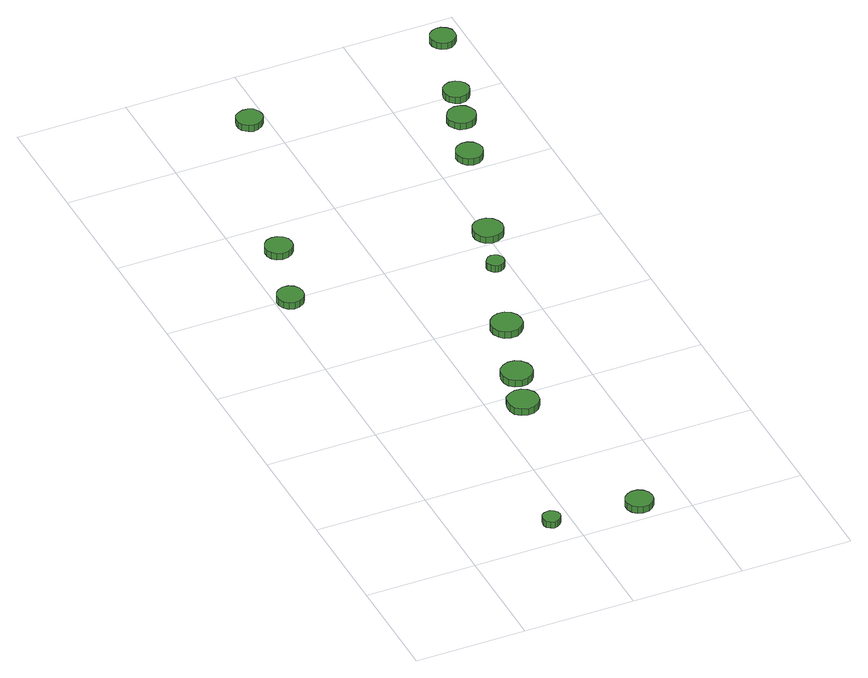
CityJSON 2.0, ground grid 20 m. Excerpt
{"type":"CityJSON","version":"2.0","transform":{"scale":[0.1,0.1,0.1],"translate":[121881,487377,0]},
"CityObjects":{
"tree1":{"type":"SolitaryVegetationObject","attributes":{"function":"something"},"geometry":[{"type":"MultiSurface","lod":"1","boundaries":[[[0,1,2,3,4,5,6,7,8,9,10,11,12,13,14]],[[15,16,17,18,19,20,21,22,23,24,25,26,27,28,29]],[[0,29,28,1]],[[1,28,27,2]],[[2,27,26,3]],[[3,26,25,4]],[[4,25,24,5]],[[5,24,23,6]],[[6,23,22,7]],[[7,22,21,8]],[[8,21,20,9]],[[9,20,19,10]],[[10,19,18,11]],[[11,18,17,12]],[[12,17,16,13]],[[13,16,15,14]],[[14,15,29,0]]]}]},
"tree2":{"type":"SolitaryVegetationObject","attributes":{"function":"something"},"geometry":[{"type":"MultiSurface","lod":"1","boundaries":[[[30,31,32,33,34,35,36,37,38,39,40,41,42,43,44]],[[45,46,47,48,49,50,51,52,53,54,55,56,57,58,59]],[[30,59,58,31]],[[31,58,57,32]],[[32,57,56,33]],[[33,56,55,34]],[[34,55,54,35]],[[35,54,53,36]],[[36,53,52,37]],[[37,52,51,38]],[[38,51,50,39]],[[39,50,49,40]],[[40,49,48,41]],[[41,48,47,42]],[[42,47,46,43]],[[43,46,45,44]],[[44,45,59,30]]]}]},
"tree3":{"type":"SolitaryVegetationObject","attributes":{"function":"something"},"geometry":[{"type":"MultiSurface","lod":"1","boundaries":[[[60,61,62,63,64,65,66,67,68,69,70,71,72,73,74]],[[75,76,77,78,79,80,81,82,83,84,85,86,87,88,89]],[[60,89,88,61]],[[61,88,87,62]],[[62,87,86,63]],[[63,86,85,64]],[[64,85,84,65]],[[65,84,83,66]],[[66,83,82,67]],[[67,82,81,68]],[[68,81,80,69]],[[69,80,79,70]],[[70,79,78,71]],[[71,78,77,72]],[[72,77,76,73]],[[73,76,75,74]],[[74,75,89,60]]]}]},
"tree4":{"type":"SolitaryVegetationObject","attributes":{"function":"something"},"geometry":[{"type":"MultiSurface","lod":"1","boundaries":[[[90,91,92,93,94,95,96,97,98,99,100,101,102,103,104]],[[105,106,107,108,109,110,111,112,113,114,115,116,117,118,119]],[[90,119,118,91]],[[91,118,117,92]],[[92,117,116,93]],[[93,116,115,94]],[[94,115,114,95]],[[95,114,113,96]],[[96,113,112,97]],[[97,112,111,98]],[[98,111,110,99]],[[99,110,109,100]],[[100,109,108,101]],[[101,108,107,102]],[[102,107,106,103]],[[103,106,105,104]],[[104,105,119,90]]]}]},
"tree5":{"type":"SolitaryVegetationObject","attributes":{"function":"something"},"geometry":[{"type":"MultiSurface","lod":"1","boundaries":[[[120,121,122,123,124,125,126,127,128,129,130,131,132,133,134]],[[135,136,137,138,139,140,141,142,143,144,145,146,147,148,149]],[[120,149,148,121]],[[121,148,147,122]],[[122,147,146,123]],[[123,146,145,124]],[[124,145,144,125]],[[125,144,143,126]],[[126,143,142,127]],[[127,142,141,128]],[[128,141,140,129]],[[129,140,139,130]],[[130,139,138,131]],[[131,138,137,132]],[[132,137,136,133]],[[133,136,135,134]],[[134,135,149,120]]]}]},
"tree6":{"type":"SolitaryVegetationObject","attributes":{"function":"something"},"geometry":[{"type":"MultiSurface","lod":"1","boundaries":[[[150,151,152,153,154,155,156,157,158,159,160,161,162,163,164]],[[165,166,167,168,169,170,171,172,173,174,175,176,177,178,179]],[[150,179,178,151]],[[151,178,177,152]],[[152,177,176,153]],[[153,176,175,154]],[[154,175,174,155]],[[155,174,173,156]],[[156,173,172,157]],[[157,172,171,158]],[[158,171,170,159]],[[159,170,169,160]],[[160,169,168,161]],[[161,168,167,162]],[[162,167,166,163]],[[163,166,165,164]],[[164,165,179,150]]]}]},
"tree7":{"type":"SolitaryVegetationObject","attributes":{"function":"something"},"geometry":[{"type":"MultiSurface","lod":"1","boundaries":[[[180,181,182,183,184,185,186,187,188,189,190,191,192,193,194]],[[195,196,197,198,199,200,201,202,203,204,205,206,207,208,209]],[[180,209,208,181]],[[181,208,207,182]],[[182,207,206,183]],[[183,206,205,184]],[[184,205,204,185]],[[185,204,203,186]],[[186,203,202,187]],[[187,202,201,188]],[[188,201,200,189]],[[189,200,199,190]],[[190,199,198,191]],[[191,198,197,192]],[[192,197,196,193]],[[193,196,195,194]],[[194,195,209,180]]]}]},
"tree8":{"type":"SolitaryVegetationObject","attributes":{"function":"something"},"geometry":[{"type":"MultiSurface","lod":"1","boundaries":[[[210,211,212,213,214,215,216,217,218,219,220,221,222,223,224]],[[225,226,227,228,229,230,231,232,233,234,235,236,237,238,239]],[[210,239,238,211]],[[211,238,237,212]],[[212,237,236,213]],[[213,236,235,214]],[[214,235,234,215]],[[215,234,233,216]],[[216,233,232,217]],[[217,232,231,218]],[[218,231,230,219]],[[219,230,229,220]],[[220,229,228,221]],[[221,228,227,222]],[[222,227,226,223]],[[223,226,225,224]],[[224,225,239,210]]]}]},
"tree9":{"type":"SolitaryVegetationObject","attributes":{"function":"something"},"geometry":[{"type":"MultiSurface","lod":"1","boundaries":[[[240,241,242,243,244,245,246,247,248,249,250,251,252,253,254]],[[255,256,257,258,259,260,261,262,263,264,265,266,267,268,269]],[[240,269,268,241]],[[241,268,267,242]],[[242,267,266,243]],[[243,266,265,244]],[[244,265,264,245]],[[245,264,263,246]],[[246,263,262,247]],[[247,262,261,248]],[[248,261,260,249]],[[249,260,259,250]],[[250,259,258,251]],[[251,258,257,252]],[[252,257,256,253]],[[253,256,255,254]],[[254,255,269,240]]]}]},
"tree10":{"type":"SolitaryVegetationObject","attributes":{"function":"something"},"geometry":[{"type":"MultiSurface","lod":"1","boundaries":[[[270,271,272,273,274,275,276,277,278,279,280,281,282,283,284]],[[285,286,287,288,289,290,291,292,293,294,295,296,297,298,299]],[[270,299,298,271]],[[271,298,297,272]],[[272,297,296,273]],[[273,296,295,274]],[[274,295,294,275]],[[275,294,293,276]],[[276,293,292,277]],[[277,292,291,278]],[[278,291,290,279]],[[279,290,289,280]],[[280,289,288,281]],[[281,288,287,282]],[[282,287,286,283]],[[283,286,285,284]],[[284,285,299,270]]]}]},
"tree11":{"type":"SolitaryVegetationObject","attributes":{"function":"something"},"geometry":[{"type":"MultiSurface","lod":"1","boundaries":[[[300,301,302,303,304,305,306,307,308,309,310,311,312,313,314]],[[315,316,317,318,319,320,321,322,323,324,325,326,327,328,329]],[[300,329,328,301]],[[301,328,327,302]],[[302,327,326,303]],[[303,326,325,304]],[[304,325,324,305]],[[305,324,323,306]],[[306,323,322,307]],[[307,322,321,308]],[[308,321,320,309]],[[309,320,319,310]],[[310,319,318,311]],[[311,318,317,312]],[[312,317,316,313]],[[313,316,315,314]],[[314,315,329,300]]]}]},
"tree12":{"type":"SolitaryVegetationObject","attributes":{"function":"something"},"geometry":[{"type":"MultiSurface","lod":"1","boundaries":[[[330,331,332,333,334,335,336,337,338,339,340,341,342,343,344]],[[345,346,347,348,349,350,351,352,353,354,355,356,357,358,359]],[[330,359,358,331]],[[331,358,357,332]],[[332,357,356,333]],[[333,356,355,334]],[[334,355,354,335]],[[335,354,353,336]],[[336,353,352,337]],[[337,352,351,338]],[[338,351,350,339]],[[339,350,349,340]],[[340,349,348,341]],[[341,348,347,342]],[[342,347,346,343]],[[343,346,345,344]],[[344,345,359,330]]]}]},
"tree13":{"type":"SolitaryVegetationObject","attributes":{"function":"something"},"geometry":[{"type":"MultiSurface","lod":"1","boundaries":[[[360,361,362,363,364,365,366,367,368,369,370,371,372,373,374]],[[375,376,377,378,379,380,381,382,383,384,385,386,387,388,389]],[[360,389,388,361]],[[361,388,387,362]],[[362,387,386,363]],[[363,386,385,364]],[[364,385,384,365]],[[365,384,383,366]],[[366,383,382,367]],[[367,382,381,368]],[[368,381,380,369]],[[369,380,379,370]],[[370,379,378,371]],[[371,378,377,372]],[[372,377,376,373]],[[373,376,375,374]],[[374,375,389,360]]]}]},
"tree14":{"type":"SolitaryVegetationObject","attributes":{"function":"something"},"geometry":[{"type":"MultiSurface","lod":"1","boundaries":[[[390,391,392,393,394,395,396,397,398,399,400,401,402,403,404]],[[405,406,407,408,409,410,411,412,413,414,415,416,417,418,419]],[[390,419,418,391]],[[391,418,417,392]],[[392,417,416,393]],[[393,416,415,394]],[[394,415,414,395]],[[395,414,413,396]],[[396,413,412,397]],[[397,412,411,398]],[[398,411,410,399]],[[399,410,409,400]],[[400,409,408,401]],[[401,408,407,402]],[[402,407,406,403]],[[403,406,405,404]],[[404,405,419,390]]]}]}
},
"vertices":[
[179,47,22],[177,54,22],[173,59,22],[167,63,22],[161,63,22],[154,61,22],[149,57,22],[147,51,22],[147,44,22],[149,38,22],[154,34,22],[161,31,22],[167,32,22],[173,36,22],[177,41,22],[177,41,9],[173,36,9],[167,32,9],[161,31,9],[154,34,9],[149,38,9],[147,44,9],[147,51,9],[149,57,9],[154,61,9],[161,63,9],[167,63,9],[173,59,9],[177,54,9],[179,47,9],
[49,797,16],[47,807,16],[41,815,16],[33,820,16],[23,821,16],[13,818,16],[6,811,16],[2,802,16],[2,792,16],[6,783,16],[13,776,16],[23,773,16],[33,774,16],[41,779,16],[47,787,16],[47,787,3],[41,779,3],[33,774,3],[23,773,3],[13,776,3],[6,783,3],[2,792,3],[2,802,3],[6,811,3],[13,818,3],[23,821,3],[33,820,3],[41,815,3],[47,807,3],[49,797,3],
[341,32,21],[339,42,21],[333,50,21],[325,55,21],[314,56,21],[305,53,21],[297,46,21],[293,37,21],[293,27,21],[297,18,21],[305,11,21],[314,8,21],[325,9,21],[333,14,21],[339,22,21],[339,22,8],[333,14,8],[325,9,8],[314,8,8],[305,11,8],[297,18,8],[293,27,8],[293,37,8],[297,46,8],[305,53,8],[314,56,8],[325,55,8],[333,50,8],[339,42,8],[341,32,8],
[88,927,18],[86,937,18],[80,945,18],[71,950,18],[61,951,18],[51,948,18],[44,941,18],[40,932,18],[40,922,18],[44,913,18],[51,906,18],[61,903,18],[71,904,18],[80,909,18],[86,917,18],[86,917,5],[80,909,5],[71,904,5],[61,903,5],[51,906,5],[44,913,5],[40,922,5],[40,932,5],[44,941,5],[51,948,5],[61,951,5],[71,950,5],[80,945,5],[86,937,5],[88,927,5],
[283,364,21],[281,375,21],[274,385,21],[264,391,21],[252,392,21],[241,388,21],[232,381,21],[228,370,21],[228,358,21],[232,347,21],[241,340,21],[252,336,21],[264,337,21],[274,343,21],[281,353,21],[281,353,8],[274,343,8],[264,337,8],[252,336,8],[241,340,8],[232,347,8],[228,358,8],[228,370,8],[232,381,8],[241,388,8],[252,392,8],[264,391,8],[274,385,8],[281,375,8],[283,364,8],
[308,444,18],[306,455,18],[299,465,18],[289,471,18],[277,472,18],[266,468,18],[257,460,18],[253,450,18],[253,438,18],[257,427,18],[266,420,18],[277,416,18],[289,417,18],[299,423,18],[306,432,18],[306,432,5],[299,423,5],[289,417,5],[277,416,5],[266,420,5],[257,427,5],[253,438,5],[253,450,5],[257,460,5],[266,468,5],[277,472,5],[289,471,5],[299,465,5],[306,455,5],[308,444,5],
[349,575,17],[347,586,17],[340,596,17],[330,602,17],[318,603,17],[307,599,17],[299,591,17],[294,581,17],[294,569,17],[299,558,17],[307,551,17],[318,547,17],[330,548,17],[340,554,17],[347,563,17],[347,563,4],[340,554,4],[330,548,4],[318,547,4],[307,551,4],[299,558,4],[294,569,4],[294,581,4],[299,591,4],[307,599,4],[318,603,4],[330,602,4],[340,596,4],[347,586,4],[349,575,4],
[191,1270,18],[189,1280,18],[183,1288,18],[174,1292,18],[165,1293,18],[156,1290,18],[148,1284,18],[145,1275,18],[145,1265,18],[148,1257,18],[156,1250,18],[165,1247,18],[174,1248,18],[183,1253,18],[189,1261,18],[189,1261,5],[183,1253,5],[174,1248,5],[165,1247,5],[156,1250,5],[148,1257,5],[145,1265,5],[145,1275,5],[148,1284,5],[156,1290,5],[165,1293,5],[174,1292,5],[183,1288,5],[189,1280,5],[191,1270,5],
[391,737,18],[390,743,18],[386,749,18],[380,752,18],[374,753,18],[368,751,18],[363,746,18],[360,740,18],[360,734,18],[363,728,18],[368,723,18],[374,721,18],[380,722,18],[386,725,18],[390,731,18],[390,731,5],[386,725,5],[380,722,5],[374,721,5],[368,723,5],[363,728,5],[360,734,5],[360,740,5],[363,746,5],[368,751,5],[374,753,5],[380,752,5],[386,749,5],[390,743,5],[391,737,5],
[427,820,22],[424,831,22],[418,840,22],[408,846,22],[397,847,22],[386,844,22],[378,836,22],[374,826,22],[374,815,22],[378,805,22],[386,797,22],[397,794,22],[408,795,22],[418,800,22],[424,809,22],[424,809,9],[418,800,9],[408,795,9],[397,794,9],[386,797,9],[378,805,9],[374,815,9],[374,826,9],[378,836,9],[386,844,9],[397,847,9],[408,846,9],[418,840,9],[424,831,9],[427,820,9],
[485,1028,22],[483,1038,22],[477,1046,22],[469,1051,22],[459,1052,22],[449,1049,22],[442,1042,22],[438,1033,22],[438,1023,22],[442,1014,22],[449,1007,22],[459,1004,22],[469,1005,22],[477,1010,22],[483,1018,22],[483,1018,9],[477,1010,9],[469,1005,9],[459,1004,9],[449,1007,9],[442,1014,9],[438,1023,9],[438,1033,9],[442,1042,9],[449,1049,9],[459,1052,9],[469,1051,9],[477,1046,9],[483,1038,9],[485,1028,9],
[519,1129,18],[516,1139,18],[510,1148,18],[501,1153,18],[491,1154,18],[480,1151,18],[473,1144,18],[468,1134,18],[468,1124,18],[473,1114,18],[480,1107,18],[491,1104,18],[501,1105,18],[510,1110,18],[516,1119,18],[516,1119,5],[510,1110,5],[501,1105,5],[491,1104,5],[480,1107,5],[473,1114,5],[468,1124,5],[468,1134,5],[473,1144,5],[480,1151,5],[491,1154,5],[501,1153,5],[510,1148,5],[516,1139,5],[519,1129,5],
[539,1199,16],[537,1208,16],[531,1216,16],[523,1221,16],[513,1222,16],[504,1219,16],[497,1213,16],[493,1204,16],[493,1194,16],[497,1185,16],[504,1179,16],[513,1176,16],[523,1177,16],[531,1182,16],[537,1190,16],[537,1190,3],[531,1182,3],[523,1177,3],[513,1176,3],[504,1179,3],[497,1185,3],[493,1194,3],[493,1204,3],[497,1213,3],[504,1219,3],[513,1222,3],[523,1221,3],[531,1216,3],[537,1208,3],[539,1199,3],
[580,1346,15],[579,1355,15],[573,1362,15],[565,1367,15],[556,1368,15],[547,1365,15],[540,1359,15],[536,1350,15],[536,1341,15],[540,1332,15],[547,1326,15],[556,1323,15],[565,1324,15],[573,1329,15],[579,1336,15],[579,1336,2],[573,1329,2],[565,1324,2],[556,1323,2],[547,1326,2],[540,1332,2],[536,1341,2],[536,1350,2],[540,1359,2],[547,1365,2],[556,1368,2],[565,1367,2],[573,1362,2],[579,1355,2],[580,1346,2]
]}
